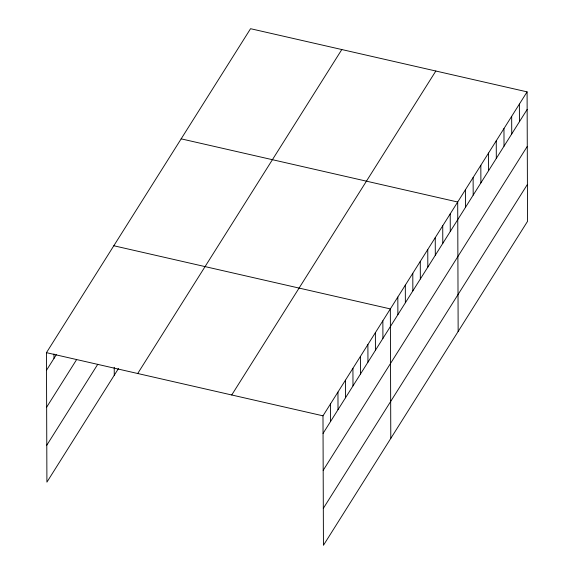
<?xml version="1.0" encoding="UTF-8"?>
<svg xmlns="http://www.w3.org/2000/svg" width="574" height="574" viewBox="0 0 574 574"><rect width="100%" height="100%" fill="white"/><g stroke="black" fill="none" stroke-linecap="round" stroke-linejoin="round"><path stroke-width="0.86" d="M118.474 368.544L46.91 482.138L46.458 352.666L250.558 28.7L527.09 91.862L527.542 221.334L323.442 545.3L322.99 415.827L527.09 91.862M46.516 370.252L56.338 354.66M46.645 407.174L76.579 359.661M46.781 445.216L97.759 364.289M137.71 373.509L341.817 49.543M231.731 394.984L435.838 71.018M323.054 433.413L527.154 109.455M323.184 470.336L527.284 146.37M323.313 508.377L527.42 184.412M181.162 138.851L457.7 202.012L458.152 331.485M113.81 245.758L390.342 308.92L390.794 438.393M46.458 352.666L322.99 415.827M519.384 104.102L519.441 121.688M511.671 116.343L511.735 133.929M503.965 128.576L504.022 146.169M496.252 140.817L496.309 158.402M488.539 153.057L488.603 170.643M480.833 165.298L480.89 182.884M473.12 177.531L473.184 195.124M465.406 189.772L465.471 207.358M450.217 213.887L450.274 231.48M442.733 225.769L442.791 243.354M435.25 237.643L435.307 255.236M427.766 249.525L427.824 267.111M420.276 261.407L420.34 278.993M412.792 273.281L412.857 290.875M405.309 285.163L405.373 302.749M397.825 297.038L397.89 314.631M382.858 320.794L382.923 338.387M375.374 332.676L375.439 350.262M367.891 344.558L367.956 362.144M360.407 356.432L360.472 374.018M352.924 368.314L352.988 385.9M345.44 380.189L345.505 397.782M337.957 392.071L338.021 409.657M330.473 403.945L330.538 421.538M114.233 367.317L114.262 375.231M53.985 353.979L53.999 358.377"/></g></svg>
